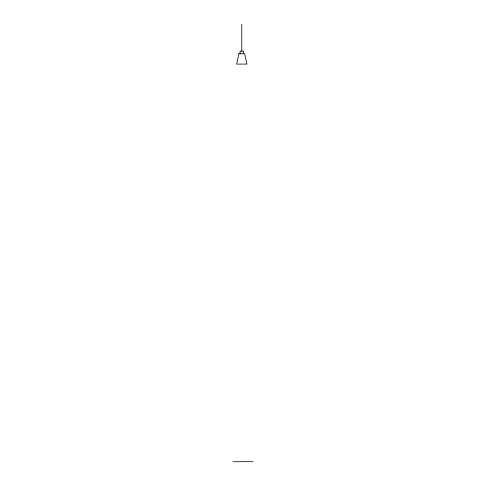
<?xml version="1.0" encoding="UTF-8"?>
<svg xmlns="http://www.w3.org/2000/svg" width="486" height="486" viewBox="0 0 486 486"><rect width="100%" height="100%" fill="white"/><g stroke="black" fill="none" stroke-linecap="round" stroke-linejoin="round"><path stroke-width="0.73" d="M233.14 461.7L252.86 461.7M243.486 53.764L243.486 51.182L240.09 51.182L240.09 53.764M241.791 24.3L241.791 51.182M238.893 53.764L236.621 64.097L246.955 64.097L244.683 53.764L238.893 53.764"/></g></svg>
